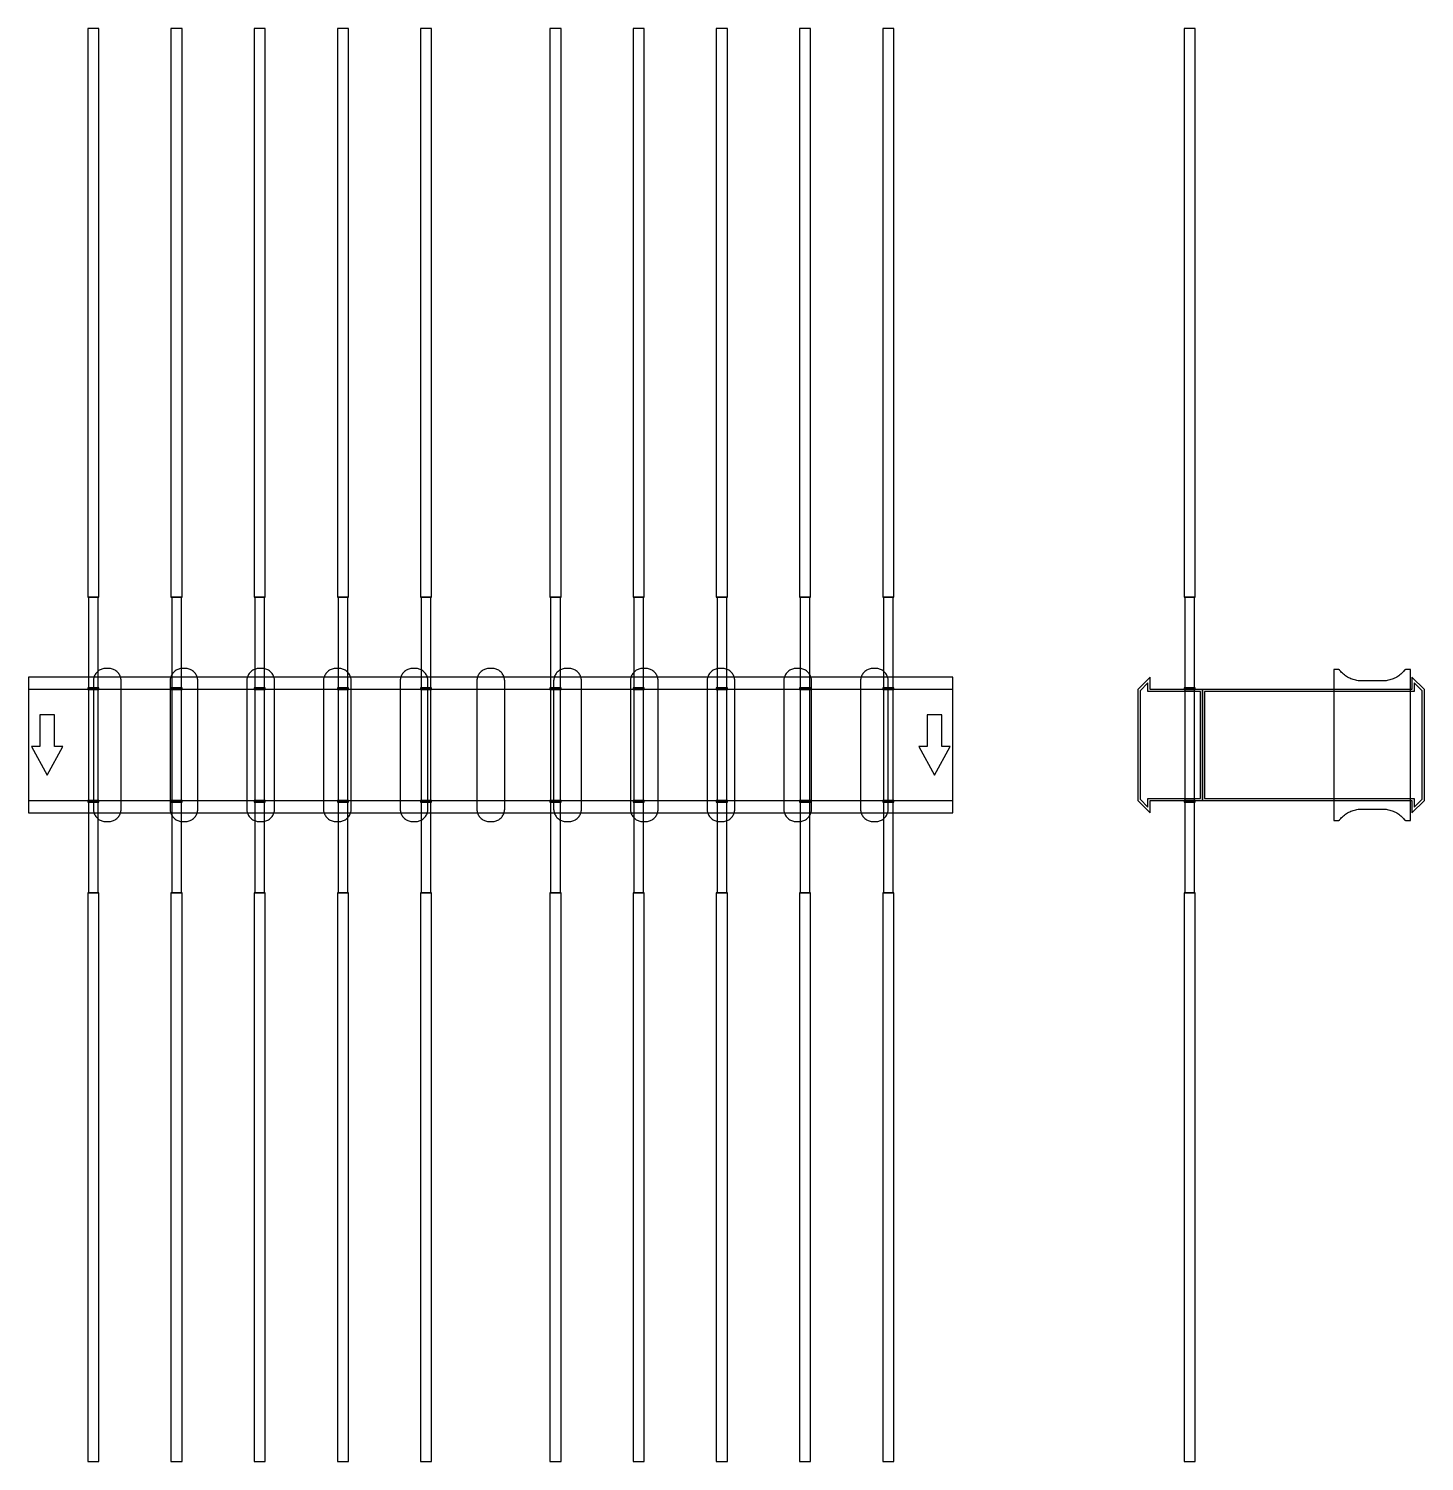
# Model space of a CAD drawing. Extents: x 0 to 1510, y -775 to 775.
import ezdxf

# ---------------------------------------------------------------- set-up
doc = ezdxf.new("R2010")
doc.units = 0
doc.layers.add('Halfen', color=7, linetype='CONTINUOUS')

msp = doc.modelspace()

# ---------------------------------------------------------------- linework, layer by layer
at = {"layer": 'Halfen', "color": 7}
for points in [[(76, 160), (76, 775), (64, 775), (64, 160)], [(166, 160), (166, 775), (154, 775), (154, 160)], [(256, 160), (256, 775), (244, 775), (244, 160)], [(346, 160), (346, 775), (334, 775), (334, 160)], [(436, 160), (436, 775), (424, 775), (424, 160)], [(576, 160), (576, 775), (564, 775), (564, 160)], [(666, 160), (666, 775), (654, 775), (654, 160)], [(756, 160), (756, 775), (744, 775), (744, 160)], [(846, 160), (846, 775), (834, 775), (834, 160)], [(936, 160), (936, 775), (924, 775), (924, 160)], [(1262, 160), (1262, 775), (1250, 775), (1250, 160)], [(75.25, 62), (75.25, 160), (64.75, 160), (64.75, 62)], [(165.25, 62), (165.25, 160), (154.75, 160), (154.75, 62)], [(255.25, 62), (255.25, 160), (244.75, 160), (244.75, 62)], [(345.25, 62), (345.25, 160), (334.75, 160), (334.75, 62)], [(435.25, 62), (435.25, 160), (424.75, 160), (424.75, 62)], [(575.25, 62), (575.25, 160), (564.75, 160), (564.75, 62)], [(665.25, 62), (665.25, 160), (654.75, 160), (654.75, 62)], [(755.25, 62), (755.25, 160), (744.75, 160), (744.75, 62)], [(845.25, 62), (845.25, 160), (834.75, 160), (834.75, 62)], [(935.25, 62), (935.25, 160), (924.75, 160), (924.75, 62)], [(1261.25, 62), (1261.25, 160), (1250.75, 160), (1250.75, 62)], [(100, -69.3), (100, -56.8), (100, 69.3), (99.958, 70.359), (99.834, 71.412), (99.627, 72.452), (99.339, 73.472), (98.972, 74.466), (98.529, 75.429), (98.011, 76.354), (97.422, 77.235), (96.765, 78.068), (96.046, 78.846), (95.268, 79.565), (94.435, 80.222), (93.554, 80.811), (92.629, 81.329), (91.666, 81.772), (90.672, 82.139), (89.652, 82.427), (88.612, 82.634), (87.559, 82.758), (86.5, 82.8), (83.5, 82.8), (82.441, 82.758), (81.388, 82.634), (80.348, 82.427), (79.328, 82.139), (78.334, 81.772), (77.371, 81.329), (76.446, 80.811), (75.565, 80.222), (74.732, 79.565), (73.954, 78.846), (73.235, 78.068), (72.578, 77.235), (71.989, 76.354), (71.471, 75.429), (71.028, 74.466), (70.661, 73.472), (70.373, 72.452), (70.166, 71.412), (70.042, 70.359), (70, 69.3), (70, -56.8), (70, -69.3), (70.042, -70.359), (70.166, -71.412), (70.373, -72.452), (70.661, -73.472), (71.028, -74.466), (71.471, -75.429), (71.989, -76.354), (72.578, -77.235), (73.235, -78.068), (73.954, -78.846), (74.732, -79.565), (75.565, -80.222), (76.446, -80.811), (77.371, -81.329), (78.334, -81.772), (79.328, -82.139), (80.348, -82.427), (81.388, -82.634), (82.441, -82.758), (83.5, -82.8), (86.5, -82.8), (87.559, -82.758), (88.612, -82.634), (89.652, -82.427), (90.672, -82.139), (91.666, -81.772), (92.629, -81.329), (93.554, -80.811), (94.435, -80.222), (95.268, -79.565), (96.046, -78.846), (96.765, -78.068), (97.422, -77.235), (98.011, -76.354), (98.529, -75.429), (98.972, -74.466), (99.339, -73.472), (99.627, -72.452), (99.834, -71.412), (99.958, -70.359), (100, -69.3)], [(183, -69.3), (183, -56.8), (183, 69.3), (182.958, 70.359), (182.834, 71.412), (182.627, 72.452), (182.339, 73.472), (181.972, 74.466), (181.529, 75.429), (181.011, 76.354), (180.422, 77.235), (179.765, 78.068), (179.046, 78.846), (178.268, 79.565), (177.435, 80.222), (176.554, 80.811), (175.629, 81.329), (174.666, 81.772), (173.672, 82.139), (172.652, 82.427), (171.612, 82.634), (170.559, 82.758), (169.5, 82.8), (166.5, 82.8), (165.441, 82.758), (164.388, 82.634), (163.348, 82.427), (162.328, 82.139), (161.334, 81.772), (160.371, 81.329), (159.446, 80.811), (158.565, 80.222), (157.732, 79.565), (156.954, 78.846), (156.235, 78.068), (155.578, 77.235), (154.989, 76.354), (154.471, 75.429), (154.028, 74.466), (153.661, 73.472), (153.373, 72.452), (153.166, 71.412), (153.042, 70.359), (153, 69.3), (153, -56.8), (153, -69.3), (153.042, -70.359), (153.166, -71.412), (153.373, -72.452), (153.661, -73.472), (154.028, -74.466), (154.471, -75.429), (154.989, -76.354), (155.578, -77.235), (156.235, -78.068), (156.954, -78.846), (157.732, -79.565), (158.565, -80.222), (159.446, -80.811), (160.371, -81.329), (161.334, -81.772), (162.328, -82.139), (163.348, -82.427), (164.388, -82.634), (165.441, -82.758), (166.5, -82.8), (169.5, -82.8), (170.559, -82.758), (171.612, -82.634), (172.652, -82.427), (173.672, -82.139), (174.666, -81.772), (175.629, -81.329), (176.554, -80.811), (177.435, -80.222), (178.268, -79.565), (179.046, -78.846), (179.765, -78.068), (180.422, -77.235), (181.011, -76.354), (181.529, -75.429), (181.972, -74.466), (182.339, -73.472), (182.627, -72.452), (182.834, -71.412), (182.958, -70.359), (183, -69.3)], [(266, -69.3), (266, -56.8), (266, 69.3), (265.958, 70.359), (265.834, 71.412), (265.627, 72.452), (265.339, 73.472), (264.972, 74.466), (264.529, 75.429), (264.011, 76.354), (263.422, 77.235), (262.765, 78.068), (262.046, 78.846), (261.268, 79.565), (260.435, 80.222), (259.554, 80.811), (258.629, 81.329), (257.666, 81.772), (256.672, 82.139), (255.652, 82.427), (254.612, 82.634), (253.559, 82.758), (252.5, 82.8), (249.5, 82.8), (248.441, 82.758), (247.388, 82.634), (246.348, 82.427), (245.328, 82.139), (244.334, 81.772), (243.371, 81.329), (242.446, 80.811), (241.565, 80.222), (240.732, 79.565), (239.954, 78.846), (239.235, 78.068), (238.578, 77.235), (237.989, 76.354), (237.471, 75.429), (237.028, 74.466), (236.661, 73.472), (236.373, 72.452), (236.166, 71.412), (236.042, 70.359), (236, 69.3), (236, -56.8), (236, -69.3), (236.042, -70.359), (236.166, -71.412), (236.373, -72.452), (236.661, -73.472), (237.028, -74.466), (237.471, -75.429), (237.989, -76.354), (238.578, -77.235), (239.235, -78.068), (239.954, -78.846), (240.732, -79.565), (241.565, -80.222), (242.446, -80.811), (243.371, -81.329), (244.334, -81.772), (245.328, -82.139), (246.348, -82.427), (247.388, -82.634), (248.441, -82.758), (249.5, -82.8), (252.5, -82.8), (253.559, -82.758), (254.612, -82.634), (255.652, -82.427), (256.672, -82.139), (257.666, -81.772), (258.629, -81.329), (259.554, -80.811), (260.435, -80.222), (261.268, -79.565), (262.046, -78.846), (262.765, -78.068), (263.422, -77.235), (264.011, -76.354), (264.529, -75.429), (264.972, -74.466), (265.339, -73.472), (265.627, -72.452), (265.834, -71.412), (265.958, -70.359), (266, -69.3)], [(349, -69.3), (349, -56.8), (349, 69.3), (348.958, 70.359), (348.834, 71.412), (348.627, 72.452), (348.339, 73.472), (347.972, 74.466), (347.529, 75.429), (347.011, 76.354), (346.422, 77.235), (345.765, 78.068), (345.046, 78.846), (344.268, 79.565), (343.435, 80.222), (342.554, 80.811), (341.629, 81.329), (340.666, 81.772), (339.672, 82.139), (338.652, 82.427), (337.612, 82.634), (336.559, 82.758), (335.5, 82.8), (332.5, 82.8), (331.441, 82.758), (330.388, 82.634), (329.348, 82.427), (328.328, 82.139), (327.334, 81.772), (326.371, 81.329), (325.446, 80.811), (324.565, 80.222), (323.732, 79.565), (322.954, 78.846), (322.235, 78.068), (321.578, 77.235), (320.989, 76.354), (320.471, 75.429), (320.028, 74.466), (319.661, 73.472), (319.373, 72.452), (319.166, 71.412), (319.042, 70.359), (319, 69.3), (319, -56.8), (319, -69.3), (319.042, -70.359), (319.166, -71.412), (319.373, -72.452), (319.661, -73.472), (320.028, -74.466), (320.471, -75.429), (320.989, -76.354), (321.578, -77.235), (322.235, -78.068), (322.954, -78.846), (323.732, -79.565), (324.565, -80.222), (325.446, -80.811), (326.371, -81.329), (327.334, -81.772), (328.328, -82.139), (329.348, -82.427), (330.388, -82.634), (331.441, -82.758), (332.5, -82.8), (335.5, -82.8), (336.559, -82.758), (337.612, -82.634), (338.652, -82.427), (339.672, -82.139), (340.666, -81.772), (341.629, -81.329), (342.554, -80.811), (343.435, -80.222), (344.268, -79.565), (345.046, -78.846), (345.765, -78.068), (346.422, -77.235), (347.011, -76.354), (347.529, -75.429), (347.972, -74.466), (348.339, -73.472), (348.627, -72.452), (348.834, -71.412), (348.958, -70.359), (349, -69.3)], [(432, -69.3), (432, -56.8), (432, 69.3), (431.958, 70.359), (431.834, 71.412), (431.627, 72.452), (431.339, 73.472), (430.972, 74.466), (430.529, 75.429), (430.011, 76.354), (429.422, 77.235), (428.765, 78.068), (428.046, 78.846), (427.268, 79.565), (426.435, 80.222), (425.554, 80.811), (424.629, 81.329), (423.666, 81.772), (422.672, 82.139), (421.652, 82.427), (420.612, 82.634), (419.559, 82.758), (418.5, 82.8), (415.5, 82.8), (414.441, 82.758), (413.388, 82.634), (412.348, 82.427), (411.328, 82.139), (410.334, 81.772), (409.371, 81.329), (408.446, 80.811), (407.565, 80.222), (406.732, 79.565), (405.954, 78.846), (405.235, 78.068), (404.578, 77.235), (403.989, 76.354), (403.471, 75.429), (403.028, 74.466), (402.661, 73.472), (402.373, 72.452), (402.166, 71.412), (402.042, 70.359), (402, 69.3), (402, -56.8), (402, -69.3), (402.042, -70.359), (402.166, -71.412), (402.373, -72.452), (402.661, -73.472), (403.028, -74.466), (403.471, -75.429), (403.989, -76.354), (404.578, -77.235), (405.235, -78.068), (405.954, -78.846), (406.732, -79.565), (407.565, -80.222), (408.446, -80.811), (409.371, -81.329), (410.334, -81.772), (411.328, -82.139), (412.348, -82.427), (413.388, -82.634), (414.441, -82.758), (415.5, -82.8), (418.5, -82.8), (419.559, -82.758), (420.612, -82.634), (421.652, -82.427), (422.672, -82.139), (423.666, -81.772), (424.629, -81.329), (425.554, -80.811), (426.435, -80.222), (427.268, -79.565), (428.046, -78.846), (428.765, -78.068), (429.422, -77.235), (430.011, -76.354), (430.529, -75.429), (430.972, -74.466), (431.339, -73.472), (431.627, -72.452), (431.834, -71.412), (431.958, -70.359), (432, -69.3)], [(515, -69.3), (515, -56.8), (515, 69.3), (514.958, 70.359), (514.834, 71.412), (514.627, 72.452), (514.339, 73.472), (513.972, 74.466), (513.529, 75.429), (513.011, 76.354), (512.422, 77.235), (511.765, 78.068), (511.046, 78.846), (510.268, 79.565), (509.435, 80.222), (508.554, 80.811), (507.629, 81.329), (506.666, 81.772), (505.672, 82.139), (504.652, 82.427), (503.612, 82.634), (502.559, 82.758), (501.5, 82.8), (498.5, 82.8), (497.441, 82.758), (496.388, 82.634), (495.348, 82.427), (494.328, 82.139), (493.334, 81.772), (492.371, 81.329), (491.446, 80.811), (490.565, 80.222), (489.732, 79.565), (488.954, 78.846), (488.235, 78.068), (487.578, 77.235), (486.989, 76.354), (486.471, 75.429), (486.028, 74.466), (485.661, 73.472), (485.373, 72.452), (485.166, 71.412), (485.042, 70.359), (485, 69.3), (485, -56.8), (485, -69.3), (485.042, -70.359), (485.166, -71.412), (485.373, -72.452), (485.661, -73.472), (486.028, -74.466), (486.471, -75.429), (486.989, -76.354), (487.578, -77.235), (488.235, -78.068), (488.954, -78.846), (489.732, -79.565), (490.565, -80.222), (491.446, -80.811), (492.371, -81.329), (493.334, -81.772), (494.328, -82.139), (495.348, -82.427), (496.388, -82.634), (497.441, -82.758), (498.5, -82.8), (501.5, -82.8), (502.559, -82.758), (503.612, -82.634), (504.652, -82.427), (505.672, -82.139), (506.666, -81.772), (507.629, -81.329), (508.554, -80.811), (509.435, -80.222), (510.268, -79.565), (511.046, -78.846), (511.765, -78.068), (512.422, -77.235), (513.011, -76.354), (513.529, -75.429), (513.972, -74.466), (514.339, -73.472), (514.627, -72.452), (514.834, -71.412), (514.958, -70.359), (515, -69.3)], [(598, -69.3), (598, -56.8), (598, 69.3), (597.958, 70.359), (597.834, 71.412), (597.627, 72.452), (597.339, 73.472), (596.972, 74.466), (596.529, 75.429), (596.011, 76.354), (595.422, 77.235), (594.765, 78.068), (594.046, 78.846), (593.268, 79.565), (592.435, 80.222), (591.554, 80.811), (590.629, 81.329), (589.666, 81.772), (588.672, 82.139), (587.652, 82.427), (586.612, 82.634), (585.559, 82.758), (584.5, 82.8), (581.5, 82.8), (580.441, 82.758), (579.388, 82.634), (578.348, 82.427), (577.328, 82.139), (576.334, 81.772), (575.371, 81.329), (574.446, 80.811), (573.565, 80.222), (572.732, 79.565), (571.954, 78.846), (571.235, 78.068), (570.578, 77.235), (569.989, 76.354), (569.471, 75.429), (569.028, 74.466), (568.661, 73.472), (568.373, 72.452), (568.166, 71.412), (568.042, 70.359), (568, 69.3), (568, -56.8), (568, -69.3), (568.042, -70.359), (568.166, -71.412), (568.373, -72.452), (568.661, -73.472), (569.028, -74.466), (569.471, -75.429), (569.989, -76.354), (570.578, -77.235), (571.235, -78.068), (571.954, -78.846), (572.732, -79.565), (573.565, -80.222), (574.446, -80.811), (575.371, -81.329), (576.334, -81.772), (577.328, -82.139), (578.348, -82.427), (579.388, -82.634), (580.441, -82.758), (581.5, -82.8), (584.5, -82.8), (585.559, -82.758), (586.612, -82.634), (587.652, -82.427), (588.672, -82.139), (589.666, -81.772), (590.629, -81.329), (591.554, -80.811), (592.435, -80.222), (593.268, -79.565), (594.046, -78.846), (594.765, -78.068), (595.422, -77.235), (596.011, -76.354), (596.529, -75.429), (596.972, -74.466), (597.339, -73.472), (597.627, -72.452), (597.834, -71.412), (597.958, -70.359), (598, -69.3)], [(681, -69.3), (681, -56.8), (681, 69.3), (680.958, 70.359), (680.834, 71.412), (680.627, 72.452), (680.339, 73.472), (679.972, 74.466), (679.529, 75.429), (679.011, 76.354), (678.422, 77.235), (677.765, 78.068), (677.046, 78.846), (676.268, 79.565), (675.435, 80.222), (674.554, 80.811), (673.629, 81.329), (672.666, 81.772), (671.672, 82.139), (670.652, 82.427), (669.612, 82.634), (668.559, 82.758), (667.5, 82.8), (664.5, 82.8), (663.441, 82.758), (662.388, 82.634), (661.348, 82.427), (660.328, 82.139), (659.334, 81.772), (658.371, 81.329), (657.446, 80.811), (656.565, 80.222), (655.732, 79.565), (654.954, 78.846), (654.235, 78.068), (653.578, 77.235), (652.989, 76.354), (652.471, 75.429), (652.028, 74.466), (651.661, 73.472), (651.373, 72.452), (651.166, 71.412), (651.042, 70.359), (651, 69.3), (651, -56.8), (651, -69.3), (651.042, -70.359), (651.166, -71.412), (651.373, -72.452), (651.661, -73.472), (652.028, -74.466), (652.471, -75.429), (652.989, -76.354), (653.578, -77.235), (654.235, -78.068), (654.954, -78.846), (655.732, -79.565), (656.565, -80.222), (657.446, -80.811), (658.371, -81.329), (659.334, -81.772), (660.328, -82.139), (661.348, -82.427), (662.388, -82.634), (663.441, -82.758), (664.5, -82.8), (667.5, -82.8), (668.559, -82.758), (669.612, -82.634), (670.652, -82.427), (671.672, -82.139), (672.666, -81.772), (673.629, -81.329), (674.554, -80.811), (675.435, -80.222), (676.268, -79.565), (677.046, -78.846), (677.765, -78.068), (678.422, -77.235), (679.011, -76.354), (679.529, -75.429), (679.972, -74.466), (680.339, -73.472), (680.627, -72.452), (680.834, -71.412), (680.958, -70.359), (681, -69.3)], [(764, -69.3), (764, -56.8), (764, 69.3), (763.958, 70.359), (763.834, 71.412), (763.627, 72.452), (763.339, 73.472), (762.972, 74.466), (762.529, 75.429), (762.011, 76.354), (761.422, 77.235), (760.765, 78.068), (760.046, 78.846), (759.268, 79.565), (758.435, 80.222), (757.554, 80.811), (756.629, 81.329), (755.666, 81.772), (754.672, 82.139), (753.652, 82.427), (752.612, 82.634), (751.559, 82.758), (750.5, 82.8), (747.5, 82.8), (746.441, 82.758), (745.388, 82.634), (744.348, 82.427), (743.328, 82.139), (742.334, 81.772), (741.371, 81.329), (740.446, 80.811), (739.565, 80.222), (738.732, 79.565), (737.954, 78.846), (737.235, 78.068), (736.578, 77.235), (735.989, 76.354), (735.471, 75.429), (735.028, 74.466), (734.661, 73.472), (734.373, 72.452), (734.166, 71.412), (734.042, 70.359), (734, 69.3), (734, -56.8), (734, -69.3), (734.042, -70.359), (734.166, -71.412), (734.373, -72.452), (734.661, -73.472), (735.028, -74.466), (735.471, -75.429), (735.989, -76.354), (736.578, -77.235), (737.235, -78.068), (737.954, -78.846), (738.732, -79.565), (739.565, -80.222), (740.446, -80.811), (741.371, -81.329), (742.334, -81.772), (743.328, -82.139), (744.348, -82.427), (745.388, -82.634), (746.441, -82.758), (747.5, -82.8), (750.5, -82.8), (751.559, -82.758), (752.612, -82.634), (753.652, -82.427), (754.672, -82.139), (755.666, -81.772), (756.629, -81.329), (757.554, -80.811), (758.435, -80.222), (759.268, -79.565), (760.046, -78.846), (760.765, -78.068), (761.422, -77.235), (762.011, -76.354), (762.529, -75.429), (762.972, -74.466), (763.339, -73.472), (763.627, -72.452), (763.834, -71.412), (763.958, -70.359), (764, -69.3)], [(847, -69.3), (847, -56.8), (847, 69.3), (846.958, 70.359), (846.834, 71.412), (846.627, 72.452), (846.339, 73.472), (845.972, 74.466), (845.529, 75.429), (845.011, 76.354), (844.422, 77.235), (843.765, 78.068), (843.046, 78.846), (842.268, 79.565), (841.435, 80.222), (840.554, 80.811), (839.629, 81.329), (838.666, 81.772), (837.672, 82.139), (836.652, 82.427), (835.612, 82.634), (834.559, 82.758), (833.5, 82.8), (830.5, 82.8), (829.441, 82.758), (828.388, 82.634), (827.348, 82.427), (826.328, 82.139), (825.334, 81.772), (824.371, 81.329), (823.446, 80.811), (822.565, 80.222), (821.732, 79.565), (820.954, 78.846), (820.235, 78.068), (819.578, 77.235), (818.989, 76.354), (818.471, 75.429), (818.028, 74.466), (817.661, 73.472), (817.373, 72.452), (817.166, 71.412), (817.042, 70.359), (817, 69.3), (817, -56.8), (817, -69.3), (817.042, -70.359), (817.166, -71.412), (817.373, -72.452), (817.661, -73.472), (818.028, -74.466), (818.471, -75.429), (818.989, -76.354), (819.578, -77.235), (820.235, -78.068), (820.954, -78.846), (821.732, -79.565), (822.565, -80.222), (823.446, -80.811), (824.371, -81.329), (825.334, -81.772), (826.328, -82.139), (827.348, -82.427), (828.388, -82.634), (829.441, -82.758), (830.5, -82.8), (833.5, -82.8), (834.559, -82.758), (835.612, -82.634), (836.652, -82.427), (837.672, -82.139), (838.666, -81.772), (839.629, -81.329), (840.554, -80.811), (841.435, -80.222), (842.268, -79.565), (843.046, -78.846), (843.765, -78.068), (844.422, -77.235), (845.011, -76.354), (845.529, -75.429), (845.972, -74.466), (846.339, -73.472), (846.627, -72.452), (846.834, -71.412), (846.958, -70.359), (847, -69.3)], [(930, -69.3), (930, -56.8), (930, 69.3), (929.958, 70.359), (929.834, 71.412), (929.627, 72.452), (929.339, 73.472), (928.972, 74.466), (928.529, 75.429), (928.011, 76.354), (927.422, 77.235), (926.765, 78.068), (926.046, 78.846), (925.268, 79.565), (924.435, 80.222), (923.554, 80.811), (922.629, 81.329), (921.666, 81.772), (920.672, 82.139), (919.652, 82.427), (918.612, 82.634), (917.559, 82.758), (916.5, 82.8), (913.5, 82.8), (912.441, 82.758), (911.388, 82.634), (910.348, 82.427), (909.328, 82.139), (908.334, 81.772), (907.371, 81.329), (906.446, 80.811), (905.565, 80.222), (904.732, 79.565), (903.954, 78.846), (903.235, 78.068), (902.578, 77.235), (901.989, 76.354), (901.471, 75.429), (901.028, 74.466), (900.661, 73.472), (900.373, 72.452), (900.166, 71.412), (900.042, 70.359), (900, 69.3), (900, -56.8), (900, -69.3), (900.042, -70.359), (900.166, -71.412), (900.373, -72.452), (900.661, -73.472), (901.028, -74.466), (901.471, -75.429), (901.989, -76.354), (902.578, -77.235), (903.235, -78.068), (903.954, -78.846), (904.732, -79.565), (905.565, -80.222), (906.446, -80.811), (907.371, -81.329), (908.334, -81.772), (909.328, -82.139), (910.348, -82.427), (911.388, -82.634), (912.441, -82.758), (913.5, -82.8), (916.5, -82.8), (917.559, -82.758), (918.612, -82.634), (919.652, -82.427), (920.672, -82.139), (921.666, -81.772), (922.629, -81.329), (923.554, -80.811), (924.435, -80.222), (925.268, -79.565), (926.046, -78.846), (926.765, -78.068), (927.422, -77.235), (928.011, -76.354), (928.529, -75.429), (928.972, -74.466), (929.339, -73.472), (929.627, -72.452), (929.834, -71.412), (929.958, -70.359), (930, -69.3)], [(1495, -81.8), (1495, 81.8), (1491, 81.8), (1490.846, 81.797), (1490.691, 81.786), (1490.538, 81.769), (1490.385, 81.746), (1490.234, 81.715), (1490.084, 81.678), (1489.936, 81.634), (1489.789, 81.584), (1489.646, 81.527), (1489.505, 81.464), (1489.366, 81.395), (1489.231, 81.32), (1489.1, 81.239), (1488.972, 81.153), (1488.848, 81.06), (1488.728, 80.963), (1488.613, 80.86), (1488.502, 80.752), (1488.397, 80.639), (1488.296, 80.522), (1487.41, 79.491), (1486.479, 78.5), (1485.505, 77.551), (1484.491, 76.646), (1483.437, 75.787), (1482.347, 74.975), (1481.222, 74.211), (1480.064, 73.499), (1478.876, 72.838), (1477.66, 72.23), (1476.418, 71.676), (1475.153, 71.178), (1473.867, 70.736), (1472.563, 70.351), (1471.243, 70.024), (1469.911, 69.756), (1468.567, 69.547), (1467.216, 69.397), (1465.859, 69.307), (1464.5, 69.277), (1442.5, 69.277), (1441.141, 69.307), (1439.784, 69.397), (1438.433, 69.547), (1437.089, 69.756), (1435.757, 70.024), (1434.437, 70.351), (1433.133, 70.736), (1431.847, 71.178), (1430.582, 71.676), (1429.34, 72.23), (1428.124, 72.838), (1426.936, 73.499), (1425.778, 74.211), (1424.653, 74.975), (1423.563, 75.787), (1422.509, 76.646), (1421.495, 77.551), (1420.521, 78.5), (1419.59, 79.491), (1418.704, 80.522), (1418.603, 80.639), (1418.498, 80.752), (1418.387, 80.86), (1418.272, 80.963), (1418.152, 81.06), (1418.028, 81.153), (1417.9, 81.239), (1417.769, 81.32), (1417.634, 81.395), (1417.495, 81.464), (1417.354, 81.527), (1417.211, 81.584), (1417.064, 81.634), (1416.916, 81.678), (1416.766, 81.715), (1416.615, 81.746), (1416.462, 81.769), (1416.309, 81.786), (1416.154, 81.797), (1416, 81.8), (1412, 81.8), (1412, -81.8), (1416, -81.8), (1416.154, -81.797), (1416.309, -81.786), (1416.462, -81.769), (1416.615, -81.746), (1416.766, -81.715), (1416.916, -81.678), (1417.064, -81.634), (1417.211, -81.584), (1417.354, -81.527), (1417.495, -81.464), (1417.634, -81.395), (1417.769, -81.32), (1417.9, -81.239), (1418.028, -81.153), (1418.152, -81.06), (1418.272, -80.963), (1418.387, -80.86), (1418.498, -80.752), (1418.603, -80.639), (1418.704, -80.522), (1419.59, -79.491), (1420.521, -78.5), (1421.495, -77.551), (1422.509, -76.646), (1423.563, -75.787), (1424.653, -74.975), (1425.778, -74.211), (1426.936, -73.499), (1428.124, -72.838), (1429.34, -72.23), (1430.582, -71.676), (1431.847, -71.178), (1433.133, -70.736), (1434.437, -70.351), (1435.757, -70.024), (1437.089, -69.756), (1438.433, -69.547), (1439.784, -69.397), (1441.141, -69.307), (1442.5, -69.277), (1464.5, -69.277), (1465.859, -69.307), (1467.216, -69.397), (1468.567, -69.547), (1469.911, -69.756), (1471.243, -70.024), (1472.563, -70.351), (1473.867, -70.736), (1475.153, -71.178), (1476.418, -71.676), (1477.66, -72.23), (1478.876, -72.838), (1480.064, -73.499), (1481.222, -74.211), (1482.347, -74.975), (1483.437, -75.787), (1484.491, -76.646), (1485.505, -77.551), (1486.479, -78.5), (1487.41, -79.491), (1488.296, -80.522), (1488.397, -80.639), (1488.502, -80.752), (1488.613, -80.86), (1488.728, -80.963), (1488.848, -81.06), (1488.972, -81.153), (1489.1, -81.239), (1489.231, -81.32), (1489.366, -81.395), (1489.505, -81.464), (1489.646, -81.527), (1489.789, -81.584), (1489.936, -81.634), (1490.084, -81.678), (1490.234, -81.715), (1490.385, -81.746), (1490.538, -81.769), (1490.691, -81.786), (1490.846, -81.797), (1491, -81.8)], [(0, -73.5), (1000, -73.5), (1000, 73.5), (0, 73.5)], [(76, 60), (76, 62), (64, 62), (64, 60)], [(166, 60), (166, 62), (154, 62), (154, 60)], [(256, 60), (256, 62), (244, 62), (244, 60)], [(346, 60), (346, 62), (334, 62), (334, 60)], [(436, 60), (436, 62), (424, 62), (424, 60)], [(576, 60), (576, 62), (564, 62), (564, 60)], [(666, 60), (666, 62), (654, 62), (654, 60)], [(756, 60), (756, 62), (744, 62), (744, 60)], [(846, 60), (846, 62), (834, 62), (834, 60)], [(936, 60), (936, 62), (924, 62), (924, 60)], [(1270, -60), (1270, 60), (1213.5, 60), (1213.5, 73.5), (1200, 60), (1200, -60), (1213.5, -73.5), (1213.5, -60)], [(1268, -58), (1268, 58), (1211, 58), (1211, 67.25), (1202.5, 58.75), (1202.5, -58.75), (1211, -67.25), (1211, -58)], [(1262, 60), (1262, 62), (1250, 62), (1250, 60)], [(1510, -60), (1510, 60), (1496.5, 73.5), (1496.5, 60), (1270, 60), (1270, -60), (1496.5, -60), (1496.5, -73.5)], [(1507.5, -58.75), (1507.5, 58.75), (1499, 67.25), (1499, 58), (1272, 58), (1272, -58), (1499, -58), (1499, -67.25)], [(0, -60), (1000, -60), (1000, 60), (0, 60)], [(75.25, -60), (75.25, 60), (64.75, 60), (64.75, -60)], [(165.25, -60), (165.25, 60), (154.75, 60), (154.75, -60)], [(255.25, -60), (255.25, 60), (244.75, 60), (244.75, -60)], [(345.25, -60), (345.25, 60), (334.75, 60), (334.75, -60)], [(435.25, -60), (435.25, 60), (424.75, 60), (424.75, -60)], [(575.25, -60), (575.25, 60), (564.75, 60), (564.75, -60)], [(665.25, -60), (665.25, 60), (654.75, 60), (654.75, -60)], [(755.25, -60), (755.25, 60), (744.75, 60), (744.75, -60)], [(845.25, -60), (845.25, 60), (834.75, 60), (834.75, -60)], [(935.25, -60), (935.25, 60), (924.75, 60), (924.75, -60)], [(1261.25, -60), (1261.25, 60), (1250.75, 60), (1250.75, -60)], [(20, -32.5), (37, -1.5), (28, -1.5), (28, 32.5), (12, 32.5), (12, -1.5), (3, -1.5)], [(980, -32.5), (997, -1.5), (988, -1.5), (988, 32.5), (972, 32.5), (972, -1.5), (963, -1.5)], [(76, -62), (76, -60), (64, -60), (64, -62)], [(75.25, -160), (75.25, -62), (64.75, -62), (64.75, -160)], [(166, -62), (166, -60), (154, -60), (154, -62)], [(165.25, -160), (165.25, -62), (154.75, -62), (154.75, -160)], [(256, -62), (256, -60), (244, -60), (244, -62)], [(255.25, -160), (255.25, -62), (244.75, -62), (244.75, -160)], [(346, -62), (346, -60), (334, -60), (334, -62)], [(345.25, -160), (345.25, -62), (334.75, -62), (334.75, -160)], [(436, -62), (436, -60), (424, -60), (424, -62)], [(435.25, -160), (435.25, -62), (424.75, -62), (424.75, -160)], [(576, -62), (576, -60), (564, -60), (564, -62)], [(575.25, -160), (575.25, -62), (564.75, -62), (564.75, -160)], [(666, -62), (666, -60), (654, -60), (654, -62)], [(665.25, -160), (665.25, -62), (654.75, -62), (654.75, -160)], [(756, -62), (756, -60), (744, -60), (744, -62)], [(755.25, -160), (755.25, -62), (744.75, -62), (744.75, -160)], [(846, -62), (846, -60), (834, -60), (834, -62)], [(845.25, -160), (845.25, -62), (834.75, -62), (834.75, -160)], [(936, -62), (936, -60), (924, -60), (924, -62)], [(935.25, -160), (935.25, -62), (924.75, -62), (924.75, -160)], [(1262, -62), (1262, -60), (1250, -60), (1250, -62)], [(1261.25, -160), (1261.25, -62), (1250.75, -62), (1250.75, -160)], [(76, -775), (76, -160), (64, -160), (64, -775)], [(166, -775), (166, -160), (154, -160), (154, -775)], [(256, -775), (256, -160), (244, -160), (244, -775)], [(346, -775), (346, -160), (334, -160), (334, -775)], [(436, -775), (436, -160), (424, -160), (424, -775)], [(576, -775), (576, -160), (564, -160), (564, -775)], [(666, -775), (666, -160), (654, -160), (654, -775)], [(756, -775), (756, -160), (744, -160), (744, -775)], [(846, -775), (846, -160), (834, -160), (834, -775)], [(936, -775), (936, -160), (924, -160), (924, -775)], [(1262, -775), (1262, -160), (1250, -160), (1250, -775)]]:
    msp.add_lwpolyline(points, close=True, dxfattribs=at)

doc.saveas('drawing.dxf')
